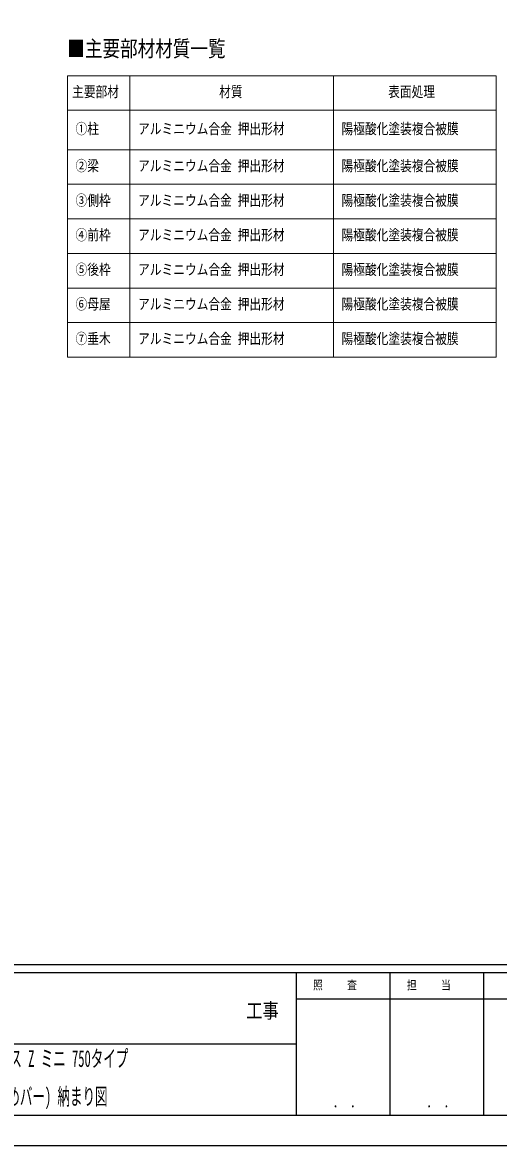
# Model space of a CAD drawing. Units: millimetres, scale not verified. Extents: x -10512 to 10512, y -7425 to 7425.
# Drawn here: x 1556 to 4481, y -7425 to -517 of the extents above; entities that cross this region are included whole.
import ezdxf
from ezdxf.enums import TextEntityAlignment as Align

# ---------------------------------------------------------------- set-up
doc = ezdxf.new("R2010")
doc.units = ezdxf.units.MM
doc.header["$LTSCALE"] = 30
doc.layers.add('0-1_TABLE1', color=7, linetype='Continuous', lineweight=18)
doc.layers.add('0-2_USER1', color=3, linetype='Continuous')
doc.layers.add('0-7_YKK_ZWAK', color=7, linetype='Continuous')
doc.styles.add('ＭＳ ゴシック', font='')
doc.styles.get('ＭＳ ゴシック').set_extended_font_data('MS Gothic')

msp = doc.modelspace()

# ---------------------------------------------------------------- linework, layer by layer
at = {"layer": '0-1_TABLE1'}
for p, q in [((1832.18, -844.13), (4466.09, -844.13)), ((1832.18, -844.13), (1832.18, -2575.5)), ((2216.27, -844.13), (2216.27, -2575.5)), ((3466.09, -844.13), (3466.09, -2575.5)), ((4466.09, -844.13), (4466.09, -2575.5)), ((1832.18, -1056.75), (4466.09, -1056.75)), ((1832.18, -1299.75), (4466.09, -1299.75)), ((1832.18, -1512.38), (4466.09, -1512.38)), ((1832.18, -1725), (4466.09, -1725)), ((1832.18, -1937.63), (4466.09, -1937.63)), ((1832.18, -2150.25), (4466.09, -2150.25)), ((1832.18, -2362.88), (4466.09, -2362.88)), ((1832.18, -2575.5), (4466.09, -2575.5))]:
    msp.add_line(p, q, dxfattribs=at)
at = {"layer": '0-7_YKK_ZWAK'}
for p, q in [((9737.55, -6312.5), (-9762.45, -6312.5)), ((3237.55, -6362.5), (-12.45, -6362.5)), ((3812.55, -6362.5), (3812.55, -7237.5)), ((4387.55, -6362.5), (4387.55, -7237.5)), ((4962.55, -6525), (3237.55, -6525)), ((-12.45, -6800), (3237.55, -6800)), ((-12.45, -7237.5), (3237.55, -7237.5)), ((3237.55, -7237.5), (4962.55, -7237.5))]:
    msp.add_line(p, q, dxfattribs=at)
msp.add_lwpolyline([(-10512.5, -7425), (10512.5, -7425), (10512.5, 7425), (-10512.5, 7425)], close=True, dxfattribs=at)
msp.add_lwpolyline([(4962.55, -6362.5), (3237.55, -6362.5), (3237.55, -7237.5)], dxfattribs=at)

# ---------------------------------------------------------------- texts
at = {"layer": '0-1_TABLE1', "style": 'ＭＳ ゴシック', "width": 0.8}
for s, p in [('主要部材', (1861.03, -995.44)), ('材質', (2764.38, -995.44)), ('表面処理', (3802.89, -995.44)), ('①柱', (1882.18, -1223.25)), ('アルミニウム合金 押出形材', (2266.27, -1223.25)), ('陽極酸化塗装複合被膜', (3516.09, -1223.25)), ('②梁', (1882.18, -1451.06)), ('アルミニウム合金 押出形材', (2266.27, -1451.06)), ('陽極酸化塗装複合被膜', (3516.09, -1451.06)), ('③側枠', (1882.18, -1663.69)), ('アルミニウム合金 押出形材', (2266.27, -1663.69)), ('陽極酸化塗装複合被膜', (3516.09, -1663.69)), ('④前枠', (1882.18, -1876.31)), ('アルミニウム合金 押出形材', (2266.27, -1876.31)), ('陽極酸化塗装複合被膜', (3516.09, -1876.31)), ('⑤後枠', (1882.18, -2088.94)), ('アルミニウム合金 押出形材', (2266.27, -2088.94)), ('陽極酸化塗装複合被膜', (3516.09, -2088.94)), ('⑥母屋', (1882.18, -2301.56)), ('アルミニウム合金 押出形材', (2266.27, -2301.56)), ('陽極酸化塗装複合被膜', (3516.09, -2301.56)), ('⑦垂木', (1882.18, -2514.19)), ('アルミニウム合金 押出形材', (2266.27, -2514.19)), ('陽極酸化塗装複合被膜', (3516.09, -2514.19))]:
    msp.add_text(s, height=65.98, dxfattribs=at).set_placement(p, align=Align.BOTTOM_LEFT)
at = {"layer": '0-2_USER1', "style": 'ＭＳ ゴシック'}
for s, height, width, p in [('■主要部材材質一覧', 98.97, 0.8, (1831.77, -756.76)), ('サイクルポート アリュース Z ミニ 750タイプ', 102.6, 0.55, (591.02, -6972.08)), ('単体セット(車止めバー) 納まり図', 102.6, 0.55, (886.18, -7205.42))]:
    msp.add_text(s, height=height, dxfattribs=dict(at, width=width)).set_placement(p, align=Align.BOTTOM_LEFT)
at = {"layer": '0-7_YKK_ZWAK', "style": 'ＭＳ ゴシック', "width": 0.8}
for s, height, p in [('照     査', 54.99, (3341.05, -6481.25)), ('担     当', 54.99, (3918.05, -6481.25)), ('工事', 91.64, (2930.83, -6668.66)), ('． ．', 64.79, (3462.5, -7210.88)), ('． ．', 64.79, (4037.5, -7210.88))]:
    msp.add_text(s, height=height, dxfattribs=at).set_placement(p, align=Align.BOTTOM_LEFT)

doc.saveas('drawing.dxf')
